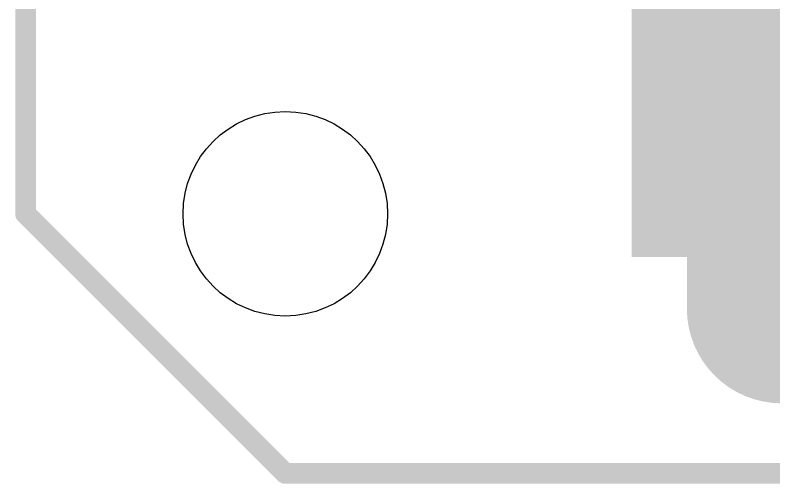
# Model space of a CAD drawing. Extents: x -6.3 to 44.5, y -10.2 to 43.3.
# Drawn here: x -0.15 to 10.98, y -0.15 to 6.72 of the extents above; entities that cross this region are included whole.
import ezdxf

# ---------------------------------------------------------------- set-up
doc = ezdxf.new("R2010")
doc.units = 0
for name, color, linetype in [('17', 110, 'CONTINUOUS'), ('20', 53, 'CONTINUOUS'), ('22', 40, 'CONTINUOUS')]:
    doc.layers.add(name, color=color, linetype=linetype)

# ---------------------------------------------------------------- blocks, each defined once
blk = doc.blocks.new('RECT')
blk.add_solid([(-0.5, -0.5), (0.5, -0.5), (-0.5, 0.5), (0.5, 0.5)])
blk = doc.blocks.new('LONGP100')
at = {"const_width": 1}
blk.add_lwpolyline([(-0.5, 0), (0.5, 0)], dxfattribs=at)
at = {"const_width": 0.5}
for points in [[(-0.5, 0.25, 1), (-0.5, -0.25)], [(0.5, -0.25, 1), (0.5, 0.25)]]:
    blk.add_lwpolyline(points, format="xyb", dxfattribs=at)

msp = doc.modelspace()

# ---------------------------------------------------------------- linework, layer by layer
at = {"layer": '20', "const_width": 0.3048}
for points in [[(0, 39.37), (0, 3.81)], [(0, 3.81), (3.81, 0)], [(3.81, 0), (39.37, 0)]]:
    msp.add_lwpolyline(points, dxfattribs=at)
at = {"layer": '20', "const_width": 0.1524}
for points in [[(0.0539, 3.8639, 1), (-0.0539, 3.7561)], [(-0.0762, 3.81, 1), (0.0762, 3.81)], [(3.81, 0.0762, 1), (3.81, -0.0762)], [(3.7561, -0.0539, 1), (3.8639, 0.0539)]]:
    msp.add_lwpolyline(points, format="xyb", dxfattribs=at)
at = {"layer": '20'}
msp.add_circle((3.81, 3.81), 1.5, dxfattribs=at)

# ---------------------------------------------------------------- block references
at = {"layer": '17', "xscale": 2.7813, "yscale": 2.7813, "rotation": 270}
msp.add_blockref('LONGP100', (11.09, 3.81), dxfattribs=at)
msp.add_blockref('LONGP100', (11.09, 3.81), dxfattribs=at)
at = {"layer": '22', "xscale": 25.4, "yscale": 10.795}
msp.add_blockref('RECT', (21.59, 8.5725), dxfattribs=at)

doc.saveas('drawing.dxf')
